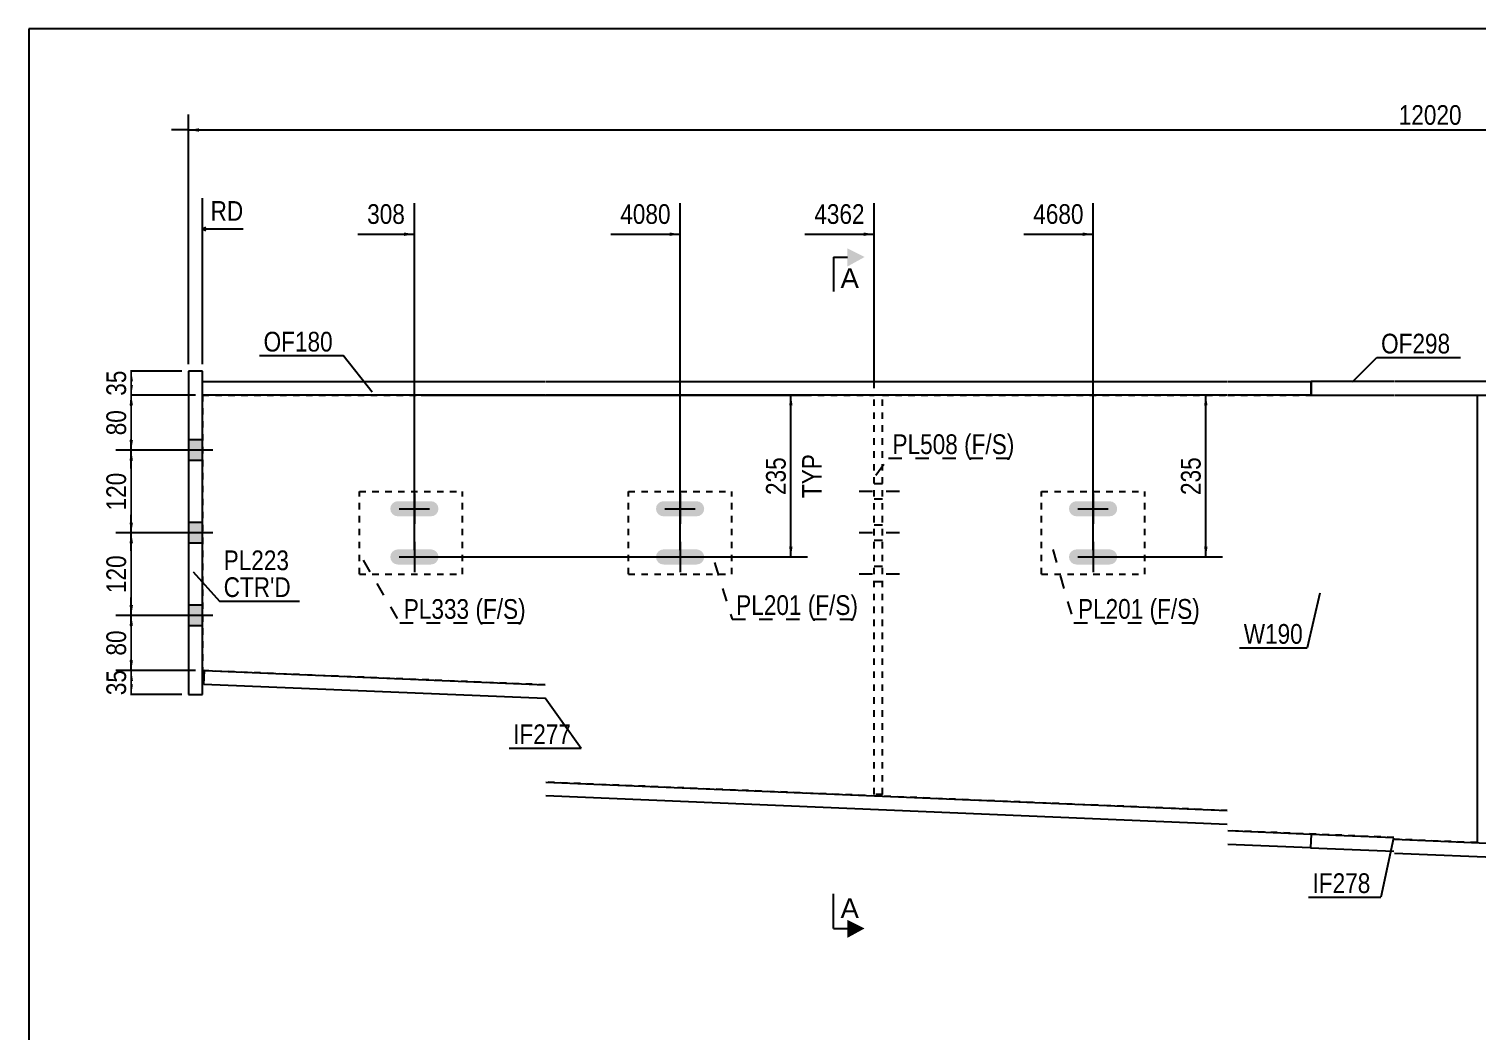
# Model space of a CAD drawing. Header units: millimetres. Extents: x -327 to 85, y -160 to 127.
# Drawn here: x -324.7 to -114.3, y -18.2 to 127.4 of the extents above; entities that cross this region are included whole.
import ezdxf

# ---------------------------------------------------------------- set-up
doc = ezdxf.new("R2010")
doc.units = ezdxf.units.MM
doc.linetypes.add('DXK_LINE_DOT1', pattern=[1.8814, 0.9407, -0.9407])
doc.linetypes.add('DXK_LINE_DOT2', pattern=[3.9198, 1.9599, -1.9599])
doc.styles.add('Arial', font='ARIAL.TTF', dxfattribs={"height": 0.2})
doc.styles.add('Arial Narrow', font='ARIALN.TTF', dxfattribs={"height": 0.2})

# ---------------------------------------------------------------- blocks, each defined once
blk = doc.blocks.new('Unknown-623345131-1210')
at = {"color": 5, "linetype": 'Continuous'}
for p, q in [((85.3, 127.38), (-324.7, 127.38)), ((-324.7, 127.38), (-324.7, -159.62))]:
    blk.add_line(p, q, dxfattribs=at)
blk = doc.blocks.new('Bolt-623345131-1448 - 1446')
at = {"linetype": 'Continuous'}
for points in [[(-166.68, 57.25), (-166.6, 57.68), (-166.68, 58.1), (-166.92, 58.45), (-167.28, 58.69), (-167.7, 58.78), (-172.5, 58.78), (-172.92, 58.69), (-173.28, 58.45), (-173.52, 58.1), (-173.6, 57.68), (-173.52, 57.25), (-173.28, 56.9), (-172.92, 56.66), (-172.5, 56.58), (-167.7, 56.58), (-167.28, 56.66), (-166.92, 56.9)], [(-166.68, 50.25), (-166.6, 50.68), (-166.68, 51.1), (-166.92, 51.45), (-167.28, 51.69), (-167.7, 51.78), (-172.5, 51.78), (-172.92, 51.69), (-173.28, 51.45), (-173.52, 51.1), (-173.6, 50.68), (-173.52, 50.25), (-173.28, 49.9), (-172.92, 49.66), (-172.5, 49.58), (-167.7, 49.58), (-167.28, 49.66), (-166.92, 49.9)]]:
    blk.add_hatch(color=3, dxfattribs=at).paths.add_polyline_path(points)
at = {"color": 3, "linetype": 'Continuous'}
for p, q in [((-170.1, 59.88), (-170.1, 55.48)), ((-172.3, 57.68), (-167.9, 57.68)), ((-170.1, 52.88), (-170.1, 48.48)), ((-172.3, 50.68), (-167.9, 50.68))]:
    blk.add_line(p, q, dxfattribs=at)
blk = doc.blocks.new('Part-623345131-1564 - 1446')
at = {"color": 2, "linetype": 'Continuous'}
for p, q in [((-299.5, 77.68), (-301.5, 77.68)), ((-301.5, 77.68), (-301.5, 30.68)), ((-299.5, 30.68), (-299.5, 77.68)), ((-301.5, 30.68), (-299.5, 30.68))]:
    blk.add_line(p, q, dxfattribs=at)
blk = doc.blocks.new('Bolt-623345131-1565 - 1446')
at = {"linetype": 'Continuous'}
for points in [[(-301.5, 67.68), (-301.5, 64.68), (-299.5, 64.68), (-299.5, 67.68)], [(-301.5, 67.68), (-301.5, 64.68), (-299.5, 64.68), (-299.5, 67.68)], [(-301.5, 55.68), (-301.5, 52.68), (-299.5, 52.68), (-299.5, 55.68)], [(-301.5, 55.68), (-301.5, 52.68), (-299.5, 52.68), (-299.5, 55.68)], [(-301.5, 43.68), (-301.5, 40.68), (-299.5, 40.68), (-299.5, 43.68)], [(-301.5, 43.68), (-301.5, 40.68), (-299.5, 40.68), (-299.5, 43.68)]]:
    blk.add_hatch(color=3, dxfattribs=at).paths.add_polyline_path(points)
at = {"color": 3, "linetype": 'Continuous'}
for p, q in [((-299.5, 67.68), (-301.5, 67.68)), ((-299.5, 67.68), (-301.5, 67.68)), ((-298, 66.18), (-301.5, 66.18)), ((-298, 66.18), (-301.5, 66.18)), ((-299.5, 64.68), (-301.5, 64.68)), ((-299.5, 64.68), (-301.5, 64.68)), ((-299.5, 55.68), (-301.5, 55.68)), ((-299.5, 55.68), (-301.5, 55.68)), ((-298, 54.18), (-301.5, 54.18)), ((-298, 54.18), (-301.5, 54.18)), ((-299.5, 52.68), (-301.5, 52.68)), ((-299.5, 52.68), (-301.5, 52.68)), ((-299.5, 43.68), (-301.5, 43.68)), ((-299.5, 43.68), (-301.5, 43.68)), ((-298, 42.18), (-301.5, 42.18)), ((-298, 42.18), (-301.5, 42.18)), ((-299.5, 40.68), (-301.5, 40.68)), ((-299.5, 40.68), (-301.5, 40.68))]:
    blk.add_line(p, q, dxfattribs=at)
blk = doc.blocks.new('Part-623345131-1693 - 1446')
at = {"color": 2, "linetype": 'Continuous'}
for p, q in [((-299.5, 76.18), (-249.7, 76.18)), ((-249.6, 76.18), (-150.6, 76.18)), ((-150.5, 76.18), (-138.42, 76.18)), ((-138.42, 76.18), (-138.42, 74.18)), ((-249.7, 74.18), (-299.5, 74.18)), ((-150.6, 74.18), (-249.6, 74.18)), ((-138.42, 74.18), (-150.5, 74.18))]:
    blk.add_line(p, q, dxfattribs=at)
at = {"color": 7, "linetype": 'DXK_LINE_DOT1'}
blk.add_line((-299.5, 74.18), (-299.5, 76.18), dxfattribs=at)
blk = doc.blocks.new('Part-623345131-1715 - 1446')
at = {"color": 2, "linetype": 'Continuous'}
for p, q in [((-299.28, 32.16), (-299.2, 34.16)), ((-299.2, 34.16), (-249.7, 32.1)), ((-249.7, 30.1), (-299.28, 32.16)), ((-249.6, 17.96), (-150.6, 13.83)), ((-150.6, 11.83), (-249.6, 15.96)), ((-150.5, 10.93), (-138.42, 10.43)), ((-138.5, 8.43), (-150.5, 8.93)), ((-138.42, 10.43), (-138.5, 8.43))]:
    blk.add_line(p, q, dxfattribs=at)
blk = doc.blocks.new('Part-623345131-1614 - 1446')
at = {"color": 7, "linetype": 'DXK_LINE_DOT1'}
for p, q in [((-200.71, 74.18), (-201.91, 74.18)), ((-201.91, 16.18), (-201.91, 74.18)), ((-200.71, 16.18), (-200.71, 74.18)), ((-200.71, 16.18), (-201.91, 16.18))]:
    blk.add_line(p, q, dxfattribs=at)
blk = doc.blocks.new('Part-623345131-1742 - 1446')
at = {"color": 7, "linetype": 'DXK_LINE_DOT1'}
for p, q in [((-299.5, 74.18), (-249.7, 74.18)), ((-299.5, 74.18), (-299.5, 34.18)), ((-249.6, 74.18), (-201.91, 74.18)), ((-200.71, 74.18), (-150.6, 74.18)), ((-150.5, 74.18), (-126.42, 74.18)), ((-126.32, 74.18), (-114.32, 74.18)), ((-249.7, 32.1), (-299.2, 34.16)), ((-150.6, 13.83), (-249.6, 17.96)), ((-126.42, 9.93), (-150.5, 10.93)), ((-114.32, 9.18), (-126.32, 9.68))]:
    blk.add_line(p, q, dxfattribs=at)
at = {"color": 2, "linetype": 'Continuous'}
for p, q in [((-114.32, 74.18), (-114.32, 9.18)), ((-299.5, 34.18), (-299.2, 34.16))]:
    blk.add_line(p, q, dxfattribs=at)
blk = doc.blocks.new('Part-623345131-1775 - 1446')
at = {"color": 7, "linetype": 'DXK_LINE_DOT1'}
for p, q in [((-237.6, 48.18), (-237.6, 60.18)), ((-237.6, 60.18), (-222.6, 60.18)), ((-222.6, 48.18), (-222.6, 60.18)), ((-237.6, 48.18), (-222.6, 48.18))]:
    blk.add_line(p, q, dxfattribs=at)
blk = doc.blocks.new('Bolt-623345131-1648 - 1446')
at = {"linetype": 'Continuous'}
for points in [[(-265.29, 57.25), (-265.2, 57.68), (-265.29, 58.1), (-265.52, 58.45), (-265.88, 58.69), (-266.3, 58.78), (-271.1, 58.78), (-271.52, 58.69), (-271.88, 58.45), (-272.12, 58.1), (-272.2, 57.68), (-272.12, 57.25), (-271.88, 56.9), (-271.52, 56.66), (-271.1, 56.58), (-266.3, 56.58), (-265.88, 56.66), (-265.52, 56.9)], [(-265.29, 50.25), (-265.2, 50.68), (-265.29, 51.1), (-265.52, 51.45), (-265.88, 51.69), (-266.3, 51.78), (-271.1, 51.78), (-271.52, 51.69), (-271.88, 51.45), (-272.12, 51.1), (-272.2, 50.68), (-272.12, 50.25), (-271.88, 49.9), (-271.52, 49.66), (-271.1, 49.58), (-266.3, 49.58), (-265.88, 49.66), (-265.52, 49.9)]]:
    blk.add_hatch(color=3, dxfattribs=at).paths.add_polyline_path(points)
at = {"color": 3, "linetype": 'Continuous'}
for p, q in [((-268.7, 59.88), (-268.7, 55.48)), ((-270.9, 57.68), (-266.5, 57.68)), ((-268.7, 52.88), (-268.7, 48.48)), ((-270.9, 50.68), (-266.5, 50.68))]:
    blk.add_line(p, q, dxfattribs=at)
blk = doc.blocks.new('Bolt-623345131-1649 - 1446')
at = {"linetype": 'Continuous'}
for points in [[(-226.68, 57.25), (-226.6, 57.68), (-226.68, 58.1), (-226.92, 58.45), (-227.28, 58.69), (-227.7, 58.78), (-232.5, 58.78), (-232.92, 58.69), (-233.28, 58.45), (-233.52, 58.1), (-233.6, 57.68), (-233.52, 57.25), (-233.28, 56.9), (-232.92, 56.66), (-232.5, 56.58), (-227.7, 56.58), (-227.28, 56.66), (-226.92, 56.9)], [(-226.68, 50.25), (-226.6, 50.68), (-226.68, 51.1), (-226.92, 51.45), (-227.28, 51.69), (-227.7, 51.78), (-232.5, 51.78), (-232.92, 51.69), (-233.28, 51.45), (-233.52, 51.1), (-233.6, 50.68), (-233.52, 50.25), (-233.28, 49.9), (-232.92, 49.66), (-232.5, 49.58), (-227.7, 49.58), (-227.28, 49.66), (-226.92, 49.9)]]:
    blk.add_hatch(color=3, dxfattribs=at).paths.add_polyline_path(points)
at = {"color": 3, "linetype": 'Continuous'}
for p, q in [((-230.1, 59.88), (-230.1, 55.48)), ((-232.3, 57.68), (-227.9, 57.68)), ((-230.1, 52.88), (-230.1, 48.48)), ((-232.3, 50.68), (-227.9, 50.68))]:
    blk.add_line(p, q, dxfattribs=at)
blk = doc.blocks.new('Part-623345131-1671 - 1446')
at = {"color": 2, "linetype": 'Continuous'}
for p, q in [((-126.42, 76.18), (-138.42, 76.18)), ((-138.42, 74.18), (-138.42, 76.18)), ((-102.32, 76.18), (-126.32, 76.18)), ((-90.22, 76.18), (-102.22, 76.18)), ((-138.42, 74.18), (-126.42, 74.18)), ((-126.32, 74.18), (-102.32, 74.18)), ((-102.22, 74.18), (-90.22, 74.18))]:
    blk.add_line(p, q, dxfattribs=at)
at = {"color": 7, "linetype": 'DXK_LINE_DOT1'}
blk.add_line((-90.22, 74.18), (-90.22, 76.18), dxfattribs=at)
blk = doc.blocks.new('Part-623345131-1737 - 1446')
at = {"color": 2, "linetype": 'Continuous'}
for p, q in [((-138.42, 10.43), (-138.5, 8.43)), ((-138.5, 8.43), (-126.42, 7.92)), ((-138.42, 10.43), (-126.42, 9.93)), ((-126.32, 9.68), (-102.32, 8.67)), ((-126.32, 7.67), (-102.32, 6.67)), ((-102.22, -8.36), (16.6, -13.32)), ((-102.22, -10.36), (16.52, -15.32)), ((16.6, -13.32), (16.52, -15.32))]:
    blk.add_line(p, q, dxfattribs=at)
blk = doc.blocks.new('Bolt-623345131-1782 - 1446')
at = {"color": 3, "linetype": 'DXK_LINE_DOT2'}
for p, q in [((-200.71, 61.28), (-201.91, 61.28)), ((-198.21, 60.18), (-205.01, 60.18)), ((-200.71, 59.08), (-201.91, 59.08)), ((-200.71, 55.28), (-201.91, 55.28)), ((-198.21, 54.18), (-205.01, 54.18)), ((-200.71, 53.08), (-201.91, 53.08)), ((-200.71, 49.28), (-201.91, 49.28)), ((-198.21, 48.18), (-205.01, 48.18)), ((-200.71, 47.08), (-201.91, 47.08))]:
    blk.add_line(p, q, dxfattribs=at)
blk = doc.blocks.new('Part-623345131-2342 - 1446')
at = {"color": 7, "linetype": 'DXK_LINE_DOT1'}
for p, q in [((-177.6, 48.18), (-177.6, 60.18)), ((-177.6, 60.18), (-162.6, 60.18)), ((-162.6, 48.18), (-162.6, 60.18)), ((-177.6, 48.18), (-162.6, 48.18))]:
    blk.add_line(p, q, dxfattribs=at)
blk = doc.blocks.new('Part-623345131-2341 - 1446')
at = {"color": 7, "linetype": 'DXK_LINE_DOT1'}
for p, q in [((-276.7, 48.18), (-276.7, 60.18)), ((-276.7, 60.18), (-261.7, 60.18)), ((-261.7, 48.18), (-261.7, 60.18)), ((-276.7, 48.18), (-261.7, 48.18))]:
    blk.add_line(p, q, dxfattribs=at)
blk = doc.blocks.new('StraightDimension-623345131-7874 - 1446')
at = {"linetype": 'Continuous'}
for points in [[(-153.97, 72.68), (-153.72, 74.18), (-153.47, 72.68)], [(-153.47, 52.18), (-153.72, 50.68), (-153.97, 52.18)]]:
    blk.add_hatch(color=7, dxfattribs=at).paths.add_polyline_path(points)
at = {"color": 7, "linetype": 'Continuous'}
for p, q in [((-153.25, 74.18), (-155.97, 74.18)), ((-153.72, 50.68), (-153.72, 74.18)), ((-169.1, 50.68), (-151.32, 50.68))]:
    blk.add_line(p, q, dxfattribs=at)
at = {"color": 0}
blk.add_wipeout([(-153.87, 65.77), (-158.07, 65.77), (-158.07, 59.08), (-153.87, 59.08)], dxfattribs=at)
at = {"color": 3, "style": 'Arial Narrow'}
blk.add_text('235', height=2.863, rotation=90.0002, dxfattribs=at).set_placement((-154.47, 59.68))
blk = doc.blocks.new('StraightDimension-623345131-2005 - 1446')
at = {"linetype": 'Continuous'}
blk.add_hatch(color=7, dxfattribs=at).paths.add_polyline_path([(-300, 112.45), (-301.5, 112.7), (-300, 112.95)])
at = {"color": 7, "linetype": 'Continuous'}
for p, q in [((-301.5, 78.68), (-301.5, 114.95)), ((-301.5, 112.7), (-304, 112.7)), ((-301.5, 112.7), (59.26, 112.7))]:
    blk.add_line(p, q, dxfattribs=at)
at = {"color": 0}
blk.add_wipeout([(-115.95, 112.85), (-115.95, 117.05), (-126.29, 117.05), (-126.29, 112.85)], dxfattribs=at)
at = {"color": 3, "style": 'Arial Narrow'}
blk.add_text('12020', height=2.863, dxfattribs=at).set_placement((-125.69, 113.45))
blk = doc.blocks.new('StraightDimension-623345131-2016 - 1446')
at = {"linetype": 'Continuous'}
for points in [[(-310.09, 32.68), (-309.84, 34.18), (-309.59, 32.68)], [(-309.59, 32.18), (-309.84, 30.68), (-310.09, 32.18)]]:
    blk.add_hatch(color=7, dxfattribs=at).paths.add_polyline_path(points)
at = {"color": 7, "linetype": 'Continuous'}
for p, q in [((-300.5, 34.18), (-312.09, 34.18)), ((-309.84, 30.68), (-309.84, 34.18)), ((-302.5, 30.68), (-312.09, 30.68))]:
    blk.add_line(p, q, dxfattribs=at)
at = {"color": 0}
blk.add_wipeout([(-309.99, 34.85), (-314.19, 34.85), (-314.19, 30), (-309.99, 30)], dxfattribs=at)
at = {"color": 3, "style": 'Arial Narrow'}
blk.add_text('35', height=2.863, rotation=90.0002, dxfattribs=at).set_placement((-310.59, 30.6))
blk = doc.blocks.new('StraightDimension-623345131-2026 - 1446')
at = {"linetype": 'Continuous'}
for points in [[(-310.09, 52.68), (-309.84, 54.18), (-309.59, 52.68)], [(-309.59, 43.68), (-309.84, 42.18), (-310.09, 43.68)]]:
    blk.add_hatch(color=7, dxfattribs=at).paths.add_polyline_path(points)
at = {"color": 7, "linetype": 'Continuous'}
for p, q in [((-300.5, 54.18), (-312.09, 54.18)), ((-309.84, 42.18), (-309.84, 54.18)), ((-300.5, 42.18), (-312.09, 42.18))]:
    blk.add_line(p, q, dxfattribs=at)
at = {"color": 0}
blk.add_wipeout([(-309.99, 51.52), (-314.19, 51.52), (-314.19, 44.83), (-309.99, 44.83)], dxfattribs=at)
at = {"color": 3, "style": 'Arial Narrow'}
blk.add_text('120', height=2.863, rotation=90.0002, dxfattribs=at).set_placement((-310.59, 45.43))
blk = doc.blocks.new('StraightDimension-623345131-2069 - 1446')
at = {"linetype": 'Continuous'}
for points in [[(-310.09, 40.68), (-309.84, 42.18), (-309.59, 40.68)], [(-309.59, 35.68), (-309.84, 34.18), (-310.09, 35.68)]]:
    blk.add_hatch(color=7, dxfattribs=at).paths.add_polyline_path(points)
at = {"color": 7, "linetype": 'Continuous'}
for p, q in [((-300.5, 42.18), (-312.09, 42.18)), ((-309.84, 34.18), (-309.84, 42.18)), ((-300.5, 34.18), (-312.09, 34.18))]:
    blk.add_line(p, q, dxfattribs=at)
at = {"color": 0}
blk.add_wipeout([(-309.99, 40.6), (-314.19, 40.6), (-314.19, 35.75), (-309.99, 35.75)], dxfattribs=at)
at = {"color": 3, "style": 'Arial Narrow'}
blk.add_text('80', height=2.863, rotation=90.0002, dxfattribs=at).set_placement((-310.59, 36.35))
blk = doc.blocks.new('StraightDimension-623345131-2044 - 1446')
at = {"linetype": 'Continuous'}
for points in [[(-310.09, 72.68), (-309.84, 74.18), (-309.59, 72.68)], [(-309.59, 67.68), (-309.84, 66.18), (-310.09, 67.68)]]:
    blk.add_hatch(color=7, dxfattribs=at).paths.add_polyline_path(points)
at = {"color": 7, "linetype": 'Continuous'}
for p, q in [((-300.5, 74.18), (-312.09, 74.18)), ((-309.84, 66.18), (-309.84, 74.18)), ((-300.5, 66.18), (-312.09, 66.18))]:
    blk.add_line(p, q, dxfattribs=at)
at = {"color": 0}
blk.add_wipeout([(-309.99, 72.6), (-314.19, 72.6), (-314.19, 67.75), (-309.99, 67.75)], dxfattribs=at)
at = {"color": 3, "style": 'Arial Narrow'}
blk.add_text('80', height=2.863, rotation=90.0002, dxfattribs=at).set_placement((-310.59, 68.35))
blk = doc.blocks.new('StraightDimension-623345131-2060 - 1446')
at = {"linetype": 'Continuous'}
for points in [[(-310.09, 76.18), (-309.84, 77.68), (-309.59, 76.18)], [(-309.59, 75.68), (-309.84, 74.18), (-310.09, 75.68)]]:
    blk.add_hatch(color=7, dxfattribs=at).paths.add_polyline_path(points)
at = {"color": 7, "linetype": 'Continuous'}
for p, q in [((-302.5, 77.68), (-312.09, 77.68)), ((-309.84, 74.18), (-309.84, 77.68)), ((-300.5, 74.18), (-312.09, 74.18))]:
    blk.add_line(p, q, dxfattribs=at)
at = {"color": 0}
blk.add_wipeout([(-309.99, 78.35), (-314.19, 78.35), (-314.19, 73.5), (-309.99, 73.5)], dxfattribs=at)
at = {"color": 3, "style": 'Arial Narrow'}
blk.add_text('35', height=2.863, rotation=90.0002, dxfattribs=at).set_placement((-310.59, 74.1))
blk = doc.blocks.new('StraightDimension-623345131-2086 - 1446')
at = {"linetype": 'Continuous'}
for points in [[(-310.09, 64.68), (-309.84, 66.18), (-309.59, 64.68)], [(-309.59, 55.68), (-309.84, 54.18), (-310.09, 55.68)]]:
    blk.add_hatch(color=7, dxfattribs=at).paths.add_polyline_path(points)
at = {"color": 7, "linetype": 'Continuous'}
for p, q in [((-300.5, 66.18), (-312.09, 66.18)), ((-309.84, 54.18), (-309.84, 66.18)), ((-300.5, 54.18), (-312.09, 54.18))]:
    blk.add_line(p, q, dxfattribs=at)
at = {"color": 0}
blk.add_wipeout([(-309.99, 63.52), (-314.19, 63.52), (-314.19, 56.83), (-309.99, 56.83)], dxfattribs=at)
at = {"color": 3, "style": 'Arial Narrow'}
blk.add_text('120', height=2.863, rotation=90.0002, dxfattribs=at).set_placement((-310.59, 57.43))
blk = doc.blocks.new('StraightDimension-623345131-5473 - 1446')
at = {"linetype": 'Continuous'}
for points in [[(-214.26, 72.68), (-214.01, 74.18), (-213.76, 72.68)], [(-213.76, 52.18), (-214.01, 50.68), (-214.26, 52.18)]]:
    blk.add_hatch(color=7, dxfattribs=at).paths.add_polyline_path(points)
at = {"color": 7, "linetype": 'Continuous'}
for p, q in [((-267.7, 74.18), (-211.61, 74.18)), ((-214.01, 50.68), (-214.01, 74.18)), ((-267.7, 50.68), (-211.61, 50.68))]:
    blk.add_line(p, q, dxfattribs=at)
at = {"color": 0}
blk.add_wipeout([(-214.16, 65.77), (-218.36, 65.77), (-218.36, 59.08), (-214.16, 59.08)], dxfattribs=at)
at = {"color": 3, "style": 'Arial Narrow'}
blk.add_text('235', height=2.863, rotation=90.0002, dxfattribs=at).set_placement((-214.76, 59.68))
at = {"color": 0, "linetype": 'Continuous'}
blk.add_wipeout([(-208.91, 66.22), (-213.11, 66.22), (-213.11, 58.63), (-208.91, 58.63)], dxfattribs=at)
at = {"color": 3, "linetype": 'Continuous', "style": 'Arial Narrow'}
blk.add_text('TYP', height=2.863, rotation=90.0002, dxfattribs=at).set_placement((-209.51, 59.23))
blk = doc.blocks.new('StraightDimension-623345131-6390 - 1446')
at = {"linetype": 'Continuous'}
blk.add_hatch(color=7, dxfattribs=at).paths.add_polyline_path([(-171.6, 97.81), (-170.1, 97.56), (-171.6, 97.31)])
at = {"color": 7, "linetype": 'Continuous'}
for p, q in [((-170.1, 51.68), (-170.1, 102.06)), ((-180.16, 97.56), (-170.1, 97.56))]:
    blk.add_line(p, q, dxfattribs=at)
at = {"color": 0}
blk.add_wipeout([(-170.88, 98.46), (-170.88, 102.66), (-179.39, 102.66), (-179.39, 98.46)], dxfattribs=at)
at = {"color": 3, "style": 'Arial Narrow'}
blk.add_text('4680', height=2.863, dxfattribs=at).set_placement((-178.79, 99.06))
blk = doc.blocks.new('StraightDimension-623345131-6391 - 1446')
at = {"linetype": 'Continuous'}
blk.add_hatch(color=7, dxfattribs=at).paths.add_polyline_path([(-203.41, 97.81), (-201.91, 97.56), (-203.41, 97.31)])
at = {"color": 7, "linetype": 'Continuous'}
for p, q in [((-201.91, 75.18), (-201.91, 102.06)), ((-211.97, 97.56), (-201.91, 97.56))]:
    blk.add_line(p, q, dxfattribs=at)
at = {"color": 0}
blk.add_wipeout([(-202.69, 98.46), (-202.69, 102.66), (-211.2, 102.66), (-211.2, 98.46)], dxfattribs=at)
at = {"color": 3, "style": 'Arial Narrow'}
blk.add_text('4362', height=2.863, dxfattribs=at).set_placement((-210.6, 99.06))
blk = doc.blocks.new('StraightDimension-623345131-6392 - 1446')
at = {"linetype": 'Continuous'}
blk.add_hatch(color=7, dxfattribs=at).paths.add_polyline_path([(-231.6, 97.81), (-230.1, 97.56), (-231.6, 97.31)])
at = {"color": 7, "linetype": 'Continuous'}
for p, q in [((-230.1, 51.68), (-230.1, 102.06)), ((-240.16, 97.56), (-230.1, 97.56))]:
    blk.add_line(p, q, dxfattribs=at)
at = {"color": 0}
blk.add_wipeout([(-230.88, 98.46), (-230.88, 102.66), (-239.39, 102.66), (-239.39, 98.46)], dxfattribs=at)
at = {"color": 3, "style": 'Arial Narrow'}
blk.add_text('4080', height=2.863, dxfattribs=at).set_placement((-238.79, 99.06))
blk = doc.blocks.new('StraightDimension-623345131-6393 - 1446')
at = {"linetype": 'Continuous'}
blk.add_hatch(color=7, dxfattribs=at).paths.add_polyline_path([(-270.2, 97.81), (-268.7, 97.56), (-270.2, 97.31)])
at = {"color": 7, "linetype": 'Continuous'}
for p, q in [((-268.7, 51.68), (-268.7, 102.06)), ((-276.94, 97.56), (-268.7, 97.56))]:
    blk.add_line(p, q, dxfattribs=at)
at = {"color": 0, "linetype": 'Continuous'}
blk.add_wipeout([(-292.97, 98.91), (-292.97, 103.11), (-298.91, 103.11), (-298.91, 98.91)], dxfattribs=at)
at = {"color": 7, "linetype": 'Continuous'}
for p, q in [((-299.5, 78.68), (-299.5, 102.81)), ((-299, 98.56), (-299.5, 98.31)), ((-299, 98.06), (-299.5, 98.31)), ((-293.57, 98.31), (-299.5, 98.31))]:
    blk.add_line(p, q, dxfattribs=at)
at = {"color": 3, "linetype": 'Continuous', "style": 'Arial Narrow'}
blk.add_text('RD', height=2.863, dxfattribs=at).set_placement((-298.31, 99.51))
at = {"color": 0}
blk.add_wipeout([(-269.48, 98.46), (-269.48, 102.66), (-276.16, 102.66), (-276.16, 98.46)], dxfattribs=at)
at = {"color": 3, "style": 'Arial Narrow'}
blk.add_text('308', height=2.863, dxfattribs=at).set_placement((-275.56, 99.06))
blk = doc.blocks.new('Mark-623345131-5517 - 1446')
at = {"color": 0}
blk.add_wipeout([(-260.73, 41.69), (-260.73, 44.69), (-270.24, 44.69), (-270.24, 41.69)], dxfattribs=at)
blk.add_wipeout([(-260.73, 41.69), (-260.73, 44.69), (-270.24, 44.69), (-270.24, 41.69)], dxfattribs=at)
at = {"color": 7, "linetype": 'DXK_LINE_DOT2'}
blk.add_line((-276.14, 50.19), (-270.84, 41.09), dxfattribs=at)
at = {"color": 3, "style": 'Arial Narrow'}
blk.add_text('PL333', height=2.863, dxfattribs=at).set_placement((-270.24, 41.69))
at = {"color": 0}
blk.add_wipeout([(-252.54, 41.69), (-252.54, 44.69), (-259.83, 44.69), (-259.83, 41.69)], dxfattribs=at)
blk.add_wipeout([(-252.54, 41.69), (-252.54, 44.69), (-259.83, 44.69), (-259.83, 41.69)], dxfattribs=at)
at = {"color": 7, "linetype": 'DXK_LINE_DOT2'}
blk.add_line((-270.84, 41.09), (-251.94, 41.09), dxfattribs=at)
at = {"color": 3, "style": 'Arial Narrow'}
for s, p in [('(F/', (-259.83, 41.69)), ('S)', (-255.82, 41.69))]:
    blk.add_text(s, height=2.863, dxfattribs=at).set_placement(p)
blk = doc.blocks.new('Mark-623345131-1771 - 1446')
at = {"color": 0}
blk.add_wipeout([(-212.45, 42.25), (-212.45, 45.25), (-221.95, 45.25), (-221.95, 42.25)], dxfattribs=at)
blk.add_wipeout([(-212.45, 42.25), (-212.45, 45.25), (-221.95, 45.25), (-221.95, 42.25)], dxfattribs=at)
at = {"color": 7, "linetype": 'DXK_LINE_DOT2'}
blk.add_line((-225.08, 49.86), (-222.55, 41.65), dxfattribs=at)
at = {"color": 3, "style": 'Arial Narrow'}
blk.add_text('PL201', height=2.863, dxfattribs=at).set_placement((-221.95, 42.25))
at = {"color": 0}
blk.add_wipeout([(-204.25, 42.25), (-204.25, 45.25), (-211.55, 45.25), (-211.55, 42.25)], dxfattribs=at)
blk.add_wipeout([(-204.25, 42.25), (-204.25, 45.25), (-211.55, 45.25), (-211.55, 42.25)], dxfattribs=at)
at = {"color": 7, "linetype": 'DXK_LINE_DOT2'}
blk.add_line((-222.55, 41.65), (-203.65, 41.65), dxfattribs=at)
at = {"color": 3, "style": 'Arial Narrow'}
for s, p in [('(F/', (-211.55, 42.25)), ('S)', (-207.54, 42.25))]:
    blk.add_text(s, height=2.863, dxfattribs=at).set_placement(p)
blk = doc.blocks.new('SectionMark-623345131-7157 - 1446')
at = {"color": 7, "linetype": 'Continuous'}
for p, q in [((-207.79, 94.25), (-205.79, 94.25)), ((-207.79, -3.28), (-205.79, -3.28))]:
    blk.add_line(p, q, dxfattribs=at)
at = {"color": 0, "linetype": 'Continuous'}
for points in [[(-204.13, 89.75), (-204.13, 92.75), (-206.79, 92.75), (-206.79, 89.75)], [(-204.13, -1.78), (-204.13, 1.22), (-206.79, 1.22), (-206.79, -1.78)]]:
    blk.add_wipeout(points, dxfattribs=at)
at = {"linetype": 'Continuous'}
for points in [[(-205.79, 95.5), (-203.29, 94.25), (-205.79, 92.87)], [(-205.79, -2.03), (-203.29, -3.28), (-205.79, -4.65)]]:
    blk.add_hatch(color=7, dxfattribs=at).paths.add_polyline_path(points)
at = {"color": 7, "linetype": 'Continuous'}
for p, q in [((-207.79, 94.25), (-207.79, 89.25)), ((-207.79, -3.28), (-207.79, 1.72))]:
    blk.add_line(p, q, dxfattribs=at)
at = {"color": 136, "linetype": 'Continuous', "style": 'Arial'}
for p in [(-206.79, 89.75), (-206.79, -1.78)]:
    blk.add_text('A', height=2.87, dxfattribs=at).set_placement(p)
blk = doc.blocks.new('Mark-623345131-1560 - 1446')
at = {"color": 0}
blk.add_wipeout([(-286.9, 48.76), (-286.9, 51.76), (-296.41, 51.76), (-296.41, 48.76)], dxfattribs=at)
blk.add_wipeout([(-286.9, 48.76), (-286.9, 51.76), (-296.41, 51.76), (-296.41, 48.76)], dxfattribs=at)
blk.add_wipeout([(-286.65, 44.86), (-286.65, 47.86), (-296.41, 47.86), (-296.41, 44.86)], dxfattribs=at)
blk.add_wipeout([(-286.65, 44.86), (-286.65, 47.86), (-296.41, 47.86), (-296.41, 44.86)], dxfattribs=at)
at = {"color": 7, "linetype": 'Continuous'}
for p, q in [((-300.85, 48.54), (-297.01, 44.26)), ((-297.01, 44.26), (-285.4, 44.26))]:
    blk.add_line(p, q, dxfattribs=at)
at = {"color": 3, "style": 'Arial Narrow'}
blk.add_text('PL223', height=2.863, dxfattribs=at).set_placement((-296.41, 48.76))
at = {"color": 1, "style": 'Arial Narrow'}
blk.add_text("CTR'D", height=2.863, dxfattribs=at).set_placement((-296.41, 44.86))
blk = doc.blocks.new('Mark-623345131-1738 - 1446')
at = {"color": 0}
blk.add_wipeout([(-139.62, 38.07), (-139.62, 41.07), (-148.21, 41.07), (-148.21, 38.07)], dxfattribs=at)
blk.add_wipeout([(-139.62, 38.07), (-139.62, 41.07), (-148.21, 41.07), (-148.21, 38.07)], dxfattribs=at)
at = {"color": 7, "linetype": 'Continuous'}
for p in [(-137.14, 45.41), (-148.81, 37.47)]:
    blk.add_line(p, (-139.02, 37.47), dxfattribs=at)
at = {"color": 3, "style": 'Arial Narrow'}
blk.add_text('W190', height=2.863, dxfattribs=at).set_placement((-148.21, 38.07))
blk = doc.blocks.new('Mark-623345131-1610 - 1446')
at = {"color": 0}
blk.add_wipeout([(-189.74, 65.63), (-189.74, 68.63), (-199.24, 68.63), (-199.24, 65.63)], dxfattribs=at)
blk.add_wipeout([(-189.74, 65.63), (-189.74, 68.63), (-199.24, 68.63), (-199.24, 65.63)], dxfattribs=at)
at = {"color": 7, "linetype": 'DXK_LINE_DOT2'}
blk.add_line((-201.64, 62.55), (-199.84, 65.03), dxfattribs=at)
at = {"color": 3, "style": 'Arial Narrow'}
blk.add_text('PL508', height=2.863, dxfattribs=at).set_placement((-199.24, 65.63))
at = {"color": 0}
blk.add_wipeout([(-181.54, 65.63), (-181.54, 68.63), (-188.84, 68.63), (-188.84, 65.63)], dxfattribs=at)
blk.add_wipeout([(-181.54, 65.63), (-181.54, 68.63), (-188.84, 68.63), (-188.84, 65.63)], dxfattribs=at)
at = {"color": 7, "linetype": 'DXK_LINE_DOT2'}
blk.add_line((-199.84, 65.03), (-180.94, 65.03), dxfattribs=at)
at = {"color": 3, "style": 'Arial Narrow'}
for s, p in [('(F/', (-188.84, 65.63)), ('S)', (-184.82, 65.63))]:
    blk.add_text(s, height=2.863, dxfattribs=at).set_placement(p)
blk = doc.blocks.new('Mark-623345131-1711 - 1446')
at = {"color": 0}
blk.add_wipeout([(-245.95, 23.49), (-245.95, 26.49), (-254.35, 26.49), (-254.35, 23.49)], dxfattribs=at)
blk.add_wipeout([(-245.95, 23.49), (-245.95, 26.49), (-254.35, 26.49), (-254.35, 23.49)], dxfattribs=at)
at = {"color": 7, "linetype": 'Continuous'}
for p in [(-249.69, 30.21), (-254.95, 22.89)]:
    blk.add_line(p, (-244.45, 22.89), dxfattribs=at)
at = {"color": 3, "style": 'Arial Narrow'}
blk.add_text('IF277', height=2.863, dxfattribs=at).set_placement((-254.35, 23.49))
blk = doc.blocks.new('Mark-623345131-1667 - 1446')
at = {"color": 0}
blk.add_wipeout([(-118.21, 80.24), (-118.21, 83.24), (-128.26, 83.24), (-128.26, 80.24)], dxfattribs=at)
blk.add_wipeout([(-118.21, 80.24), (-118.21, 83.24), (-128.26, 83.24), (-128.26, 80.24)], dxfattribs=at)
at = {"color": 7, "linetype": 'Continuous'}
for p, q in [((-132.39, 76.1), (-128.86, 79.64)), ((-128.86, 79.64), (-116.71, 79.64))]:
    blk.add_line(p, q, dxfattribs=at)
at = {"color": 3, "style": 'Arial Narrow'}
blk.add_text('OF298', height=2.863, dxfattribs=at).set_placement((-128.26, 80.24))
blk = doc.blocks.new('Mark-623345131-1689 - 1446')
at = {"color": 7, "linetype": 'Continuous'}
blk.add_line((-274.86, 74.63), (-279.06, 79.92), dxfattribs=at)
at = {"color": 0}
blk.add_wipeout([(-280.56, 80.52), (-280.56, 83.52), (-290.61, 83.52), (-290.61, 80.52)], dxfattribs=at)
blk.add_wipeout([(-280.56, 80.52), (-280.56, 83.52), (-290.61, 83.52), (-290.61, 80.52)], dxfattribs=at)
at = {"color": 7, "linetype": 'Continuous'}
blk.add_line((-291.21, 79.92), (-279.06, 79.92), dxfattribs=at)
at = {"color": 3, "style": 'Arial Narrow'}
blk.add_text('OF180', height=2.863, dxfattribs=at).set_placement((-290.61, 80.52))
blk = doc.blocks.new('Mark-623345131-1733 - 1446')
at = {"color": 7, "linetype": 'Continuous'}
blk.add_line((-126.47, 9.84), (-128.31, 1.26), dxfattribs=at)
at = {"color": 0}
blk.add_wipeout([(-129.81, 1.86), (-129.81, 4.86), (-138.21, 4.86), (-138.21, 1.86)], dxfattribs=at)
blk.add_wipeout([(-129.81, 1.86), (-129.81, 4.86), (-138.21, 4.86), (-138.21, 1.86)], dxfattribs=at)
at = {"color": 7, "linetype": 'Continuous'}
blk.add_line((-138.81, 1.26), (-128.31, 1.26), dxfattribs=at)
at = {"color": 3, "style": 'Arial Narrow'}
blk.add_text('IF278', height=2.863, dxfattribs=at).set_placement((-138.21, 1.86))
blk = doc.blocks.new('Mark-623345131-5513 - 1446')
at = {"color": 0}
blk.add_wipeout([(-162.79, 41.7), (-162.79, 44.7), (-172.29, 44.7), (-172.29, 41.7)], dxfattribs=at)
blk.add_wipeout([(-162.79, 41.7), (-162.79, 44.7), (-172.29, 44.7), (-172.29, 41.7)], dxfattribs=at)
at = {"color": 7, "linetype": 'DXK_LINE_DOT2'}
blk.add_line((-175.97, 51.76), (-172.89, 41.1), dxfattribs=at)
at = {"color": 3, "style": 'Arial Narrow'}
blk.add_text('PL201', height=2.863, dxfattribs=at).set_placement((-172.29, 41.7))
at = {"color": 0}
blk.add_wipeout([(-154.59, 41.7), (-154.59, 44.7), (-161.89, 44.7), (-161.89, 41.7)], dxfattribs=at)
blk.add_wipeout([(-154.59, 41.7), (-154.59, 44.7), (-161.89, 44.7), (-161.89, 41.7)], dxfattribs=at)
at = {"color": 7, "linetype": 'DXK_LINE_DOT2'}
blk.add_line((-172.89, 41.1), (-153.99, 41.1), dxfattribs=at)
at = {"color": 3, "style": 'Arial Narrow'}
for s, p in [('(F/', (-161.89, 41.7)), ('S)', (-157.88, 41.7))]:
    blk.add_text(s, height=2.863, dxfattribs=at).set_placement(p)

msp = doc.modelspace()

# ---------------------------------------------------------------- block references
for name in ['Unknown-623345131-1210', 'Part-623345131-1564 - 1446', 'Part-623345131-1693 - 1446', 'Part-623345131-1671 - 1446', 'Part-623345131-1742 - 1446', 'Part-623345131-1614 - 1446', 'Bolt-623345131-1565 - 1446', 'Bolt-623345131-1782 - 1446', 'Part-623345131-2341 - 1446', 'Bolt-623345131-1648 - 1446', 'Part-623345131-1775 - 1446', 'Bolt-623345131-1649 - 1446', 'Part-623345131-2342 - 1446', 'Bolt-623345131-1448 - 1446', 'Part-623345131-1715 - 1446', 'Part-623345131-1737 - 1446']:
    msp.add_blockref(name, (0, 0))

# ---------------------------------------------------------------- next in the draw order: block references
for name in ['StraightDimension-623345131-2005 - 1446', 'StraightDimension-623345131-2044 - 1446', 'StraightDimension-623345131-5473 - 1446', 'StraightDimension-623345131-7874 - 1446', 'StraightDimension-623345131-2026 - 1446', 'Mark-623345131-1738 - 1446', 'StraightDimension-623345131-2016 - 1446', 'Mark-623345131-1711 - 1446', 'Mark-623345131-1733 - 1446']:
    msp.add_blockref(name, (0, 0))

# ---------------------------------------------------------------- next in the draw order: block references
for name in ['StraightDimension-623345131-6392 - 1446', 'StraightDimension-623345131-6391 - 1446', 'StraightDimension-623345131-6390 - 1446', 'Mark-623345131-1667 - 1446', 'StraightDimension-623345131-2060 - 1446', 'StraightDimension-623345131-2086 - 1446', 'Mark-623345131-5517 - 1446', 'Mark-623345131-1771 - 1446', 'StraightDimension-623345131-2069 - 1446']:
    msp.add_blockref(name, (0, 0))

# ---------------------------------------------------------------- next in the draw order: block references
for name in ['StraightDimension-623345131-6393 - 1446', 'SectionMark-623345131-7157 - 1446', 'Mark-623345131-1610 - 1446', 'Mark-623345131-5513 - 1446']:
    msp.add_blockref(name, (0, 0))

# ---------------------------------------------------------------- next in the draw order: block references
for name in ['Mark-623345131-1689 - 1446', 'Mark-623345131-1560 - 1446']:
    msp.add_blockref(name, (0, 0))

doc.saveas('drawing.dxf')
